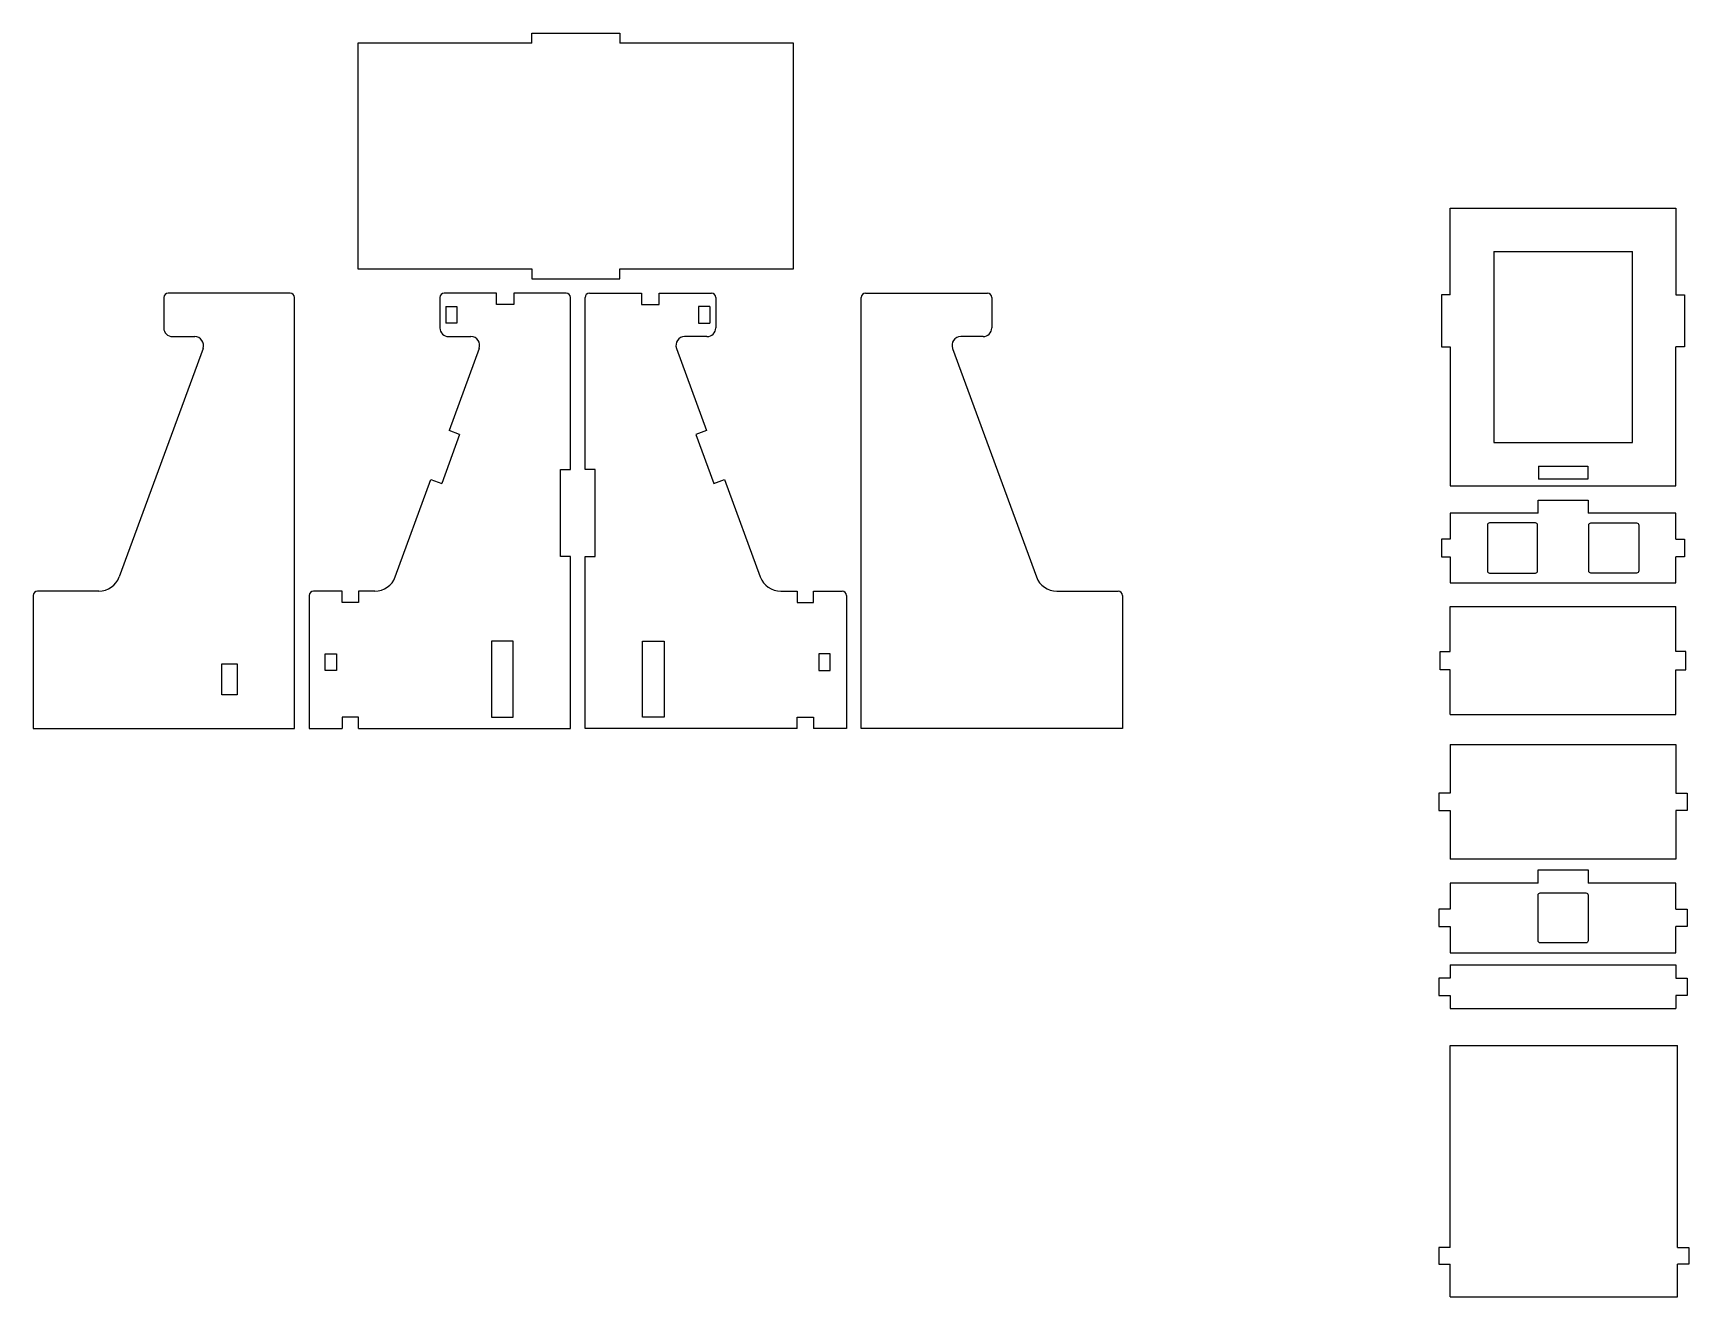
# Model space of a CAD drawing. Header units: inches. Extents: x 11 to 391, y -96 to 194.
import ezdxf

# ---------------------------------------------------------------- set-up
doc = ezdxf.new("R2010")
doc.units = ezdxf.units.IN
doc.header["$MEASUREMENT"] = 0

msp = doc.modelspace()

# ---------------------------------------------------------------- linework, layer by layer
for p, q in [((125.12, 191.92), (125.12, 194.22)), ((125.12, 194.22), (145.32, 194.22)), ((145.32, 194.22), (145.32, 191.92)), ((335.99, 154.06), (387.79, 154.06)), ((335.99, 134.16), (335.99, 154.06)), ((387.79, 154.06), (387.79, 134.16)), ((345.99, 144.06), (377.79, 144.06)), ((345.99, 144.06), (345.99, 100.26)), ((377.79, 100.26), (377.79, 144.06)), ((125.12, 140.12), (125.12, 137.82)), ((125.12, 137.82), (145.32, 137.82)), ((145.32, 137.82), (145.32, 140.12)), ((40.65, 133.53), (40.65, 126.53)), ((69.65, 134.53), (41.65, 134.53)), ((70.65, 34.53), (70.65, 133.53)), ((104.03, 133.53), (104.03, 126.53)), ((117.03, 134.53), (105.03, 134.53)), ((117.03, 131.93), (117.03, 134.53)), ((133.03, 134.53), (121.03, 134.53)), ((121.03, 134.53), (121.03, 131.93)), ((134.03, 94.03), (134.03, 133.53)), ((137.35, 94.03), (137.35, 133.53)), ((138.35, 134.53), (150.35, 134.53)), ((150.35, 134.53), (150.35, 131.93)), ((154.35, 134.53), (166.35, 134.53)), ((154.35, 131.93), (154.35, 134.53)), ((167.35, 133.53), (167.35, 126.53)), ((200.74, 34.53), (200.74, 133.53)), ((201.74, 134.53), (229.74, 134.53)), ((230.74, 133.53), (230.74, 126.53)), ((335.99, 134.16), (333.99, 134.16)), ((333.99, 134.16), (333.99, 122.16)), ((387.79, 134.16), (389.79, 134.16)), ((389.79, 134.16), (389.79, 122.16)), ((105.36, 131.43), (107.96, 131.43)), ((105.36, 131.43), (105.36, 127.63)), ((107.96, 131.43), (107.96, 127.63)), ((121.03, 131.93), (117.03, 131.93)), ((150.35, 131.93), (154.35, 131.93)), ((166.03, 131.43), (163.43, 131.43)), ((163.43, 131.43), (163.43, 127.63)), ((166.03, 131.43), (166.03, 127.63)), ((107.96, 127.63), (105.36, 127.63)), ((163.43, 127.63), (166.03, 127.63)), ((49.66, 121.84), (30.41, 69.36)), ((42.65, 124.53), (47.78, 124.53)), ((106.03, 124.53), (111.17, 124.53)), ((113.05, 121.84), (106.13, 102.98)), ((158.34, 121.84), (165.26, 102.98)), ((165.35, 124.53), (160.22, 124.53)), ((221.72, 121.84), (240.98, 69.36)), ((228.74, 124.53), (223.6, 124.53)), ((333.99, 122.16), (335.99, 122.16)), ((335.99, 122.16), (335.99, 90.26)), ((387.79, 90.26), (387.79, 122.16)), ((389.79, 122.16), (387.79, 122.16)), ((108.57, 102.08), (106.13, 102.98)), ((165.26, 102.98), (162.82, 102.08)), ((108.57, 102.08), (104.45, 90.81)), ((162.82, 102.08), (166.94, 90.81)), ((345.99, 100.26), (377.79, 100.26)), ((93.79, 69.36), (101.99, 91.71)), ((101.99, 91.71), (104.45, 90.81)), ((131.73, 94.03), (134.03, 94.03)), ((131.73, 74.03), (131.73, 94.03)), ((139.65, 94.03), (137.35, 94.03)), ((139.65, 74.03), (139.65, 94.03)), ((166.94, 90.81), (169.39, 91.71)), ((169.39, 91.71), (177.59, 69.36)), ((356.24, 94.81), (367.54, 94.81)), ((356.24, 94.81), (356.24, 91.81)), ((367.54, 91.81), (356.24, 91.81)), ((367.54, 94.81), (367.54, 91.81)), ((335.99, 90.26), (387.79, 90.26)), ((356.14, 84.01), (356.14, 87.01)), ((356.14, 87.01), (367.64, 87.01)), ((367.64, 87.01), (367.64, 84.01)), ((335.99, 78.01), (333.99, 78.01)), ((333.99, 78.01), (333.99, 74.01)), ((387.79, 78.01), (389.79, 78.01)), ((389.79, 78.01), (389.79, 74.01)), ((134.03, 74.03), (131.73, 74.03)), ((134.03, 34.53), (134.03, 74.03)), ((137.35, 34.53), (137.35, 74.03)), ((137.35, 74.03), (139.65, 74.03)), ((333.99, 74.01), (335.99, 74.01)), ((389.79, 74.01), (387.79, 74.01)), ((10.65, 65.08), (10.65, 34.53)), ((25.72, 66.08), (11.65, 66.08)), ((11.65, 66.08), (11.65, 66.08)), ((74.03, 65.08), (74.03, 34.53)), ((75.03, 66.08), (75.03, 66.08)), ((81.56, 66.08), (75.03, 66.08)), ((81.56, 63.48), (81.56, 66.08)), ((89.1, 66.08), (85.36, 66.08)), ((85.36, 66.08), (85.36, 63.48)), ((182.29, 66.08), (186.02, 66.08)), ((186.02, 66.08), (186.02, 63.48)), ((189.82, 66.08), (196.35, 66.08)), ((189.82, 63.48), (189.82, 66.08)), ((196.35, 66.08), (196.35, 66.08)), ((197.35, 65.08), (197.35, 34.53)), ((245.67, 66.08), (259.74, 66.08)), ((259.74, 66.08), (259.74, 66.08)), ((260.74, 65.08), (260.74, 34.53)), ((85.36, 63.48), (81.56, 63.48)), ((186.02, 63.48), (189.82, 63.48)), ((335.99, 52.25), (335.99, 62.55)), ((335.99, 62.55), (387.79, 62.55)), ((387.79, 52.25), (387.79, 62.55)), ((120.84, 54.63), (115.9, 54.63)), ((115.9, 54.63), (115.9, 37.13)), ((120.84, 37.13), (120.84, 54.63)), ((150.55, 54.63), (155.49, 54.63)), ((150.55, 37.13), (150.55, 54.63)), ((155.49, 54.63), (155.49, 37.13)), ((53.96, 42.33), (53.96, 49.43)), ((53.96, 49.43), (57.46, 49.43)), ((57.46, 49.43), (57.46, 42.33)), ((77.73, 47.9), (77.73, 51.7)), ((77.73, 51.7), (80.33, 51.7)), ((80.33, 51.7), (80.33, 47.9)), ((193.66, 51.7), (191.06, 51.7)), ((191.06, 51.7), (191.06, 47.9)), ((193.66, 47.9), (193.66, 51.7)), ((333.69, 48.05), (333.69, 52.25)), ((333.69, 52.25), (335.99, 52.25)), ((390.09, 52.25), (387.79, 52.25)), ((390.09, 48.05), (390.09, 52.25)), ((80.33, 47.9), (77.73, 47.9)), ((191.06, 47.9), (193.66, 47.9)), ((335.99, 48.05), (333.69, 48.05)), ((335.99, 37.75), (335.99, 48.05)), ((387.79, 37.75), (387.79, 48.05)), ((387.79, 48.05), (390.09, 48.05)), ((57.46, 42.33), (53.96, 42.33)), ((10.65, 34.53), (70.65, 34.53)), ((40.65, 34.53), (40.65, 34.53)), ((74.03, 34.53), (81.56, 34.53)), ((85.36, 37.13), (81.56, 37.13)), ((81.56, 37.13), (81.56, 34.53)), ((85.36, 34.53), (85.36, 37.13)), ((85.36, 34.53), (134.03, 34.53)), ((104.03, 34.53), (104.03, 34.53)), ((115.9, 37.13), (120.84, 37.13)), ((186.02, 34.53), (137.35, 34.53)), ((155.49, 37.13), (150.55, 37.13)), ((167.35, 34.53), (167.35, 34.53)), ((186.02, 34.53), (186.02, 37.13)), ((186.02, 37.13), (189.82, 37.13)), ((189.82, 37.13), (189.82, 34.53)), ((197.35, 34.53), (189.82, 34.53)), ((260.74, 34.53), (200.74, 34.53)), ((230.74, 34.53), (230.74, 34.53)), ((335.99, 37.75), (387.79, 37.75)), ((335.99, 30.89), (335.99, 19.71)), ((335.99, 30.89), (387.79, 30.89)), ((387.79, 30.89), (387.79, 19.71)), ((335.99, 19.71), (333.39, 19.71)), ((333.39, 19.71), (333.39, 15.71)), ((387.79, 19.71), (390.39, 19.71)), ((390.39, 19.71), (390.39, 15.71)), ((333.39, 15.71), (335.99, 15.71)), ((335.99, 15.71), (335.99, 4.53)), ((390.39, 15.71), (387.79, 15.71)), ((387.79, 15.71), (387.79, 4.53)), ((387.79, 4.53), (335.99, 4.53)), ((356.14, -0.92), (356.14, 2.08)), ((356.14, 2.08), (367.64, 2.08)), ((367.64, 2.08), (367.64, -0.92)), ((335.99, -6.92), (333.39, -6.92)), ((333.39, -6.92), (333.39, -10.92)), ((387.79, -6.92), (390.39, -6.92)), ((390.39, -6.92), (390.39, -10.92)), ((333.39, -10.92), (333.99, -10.93)), ((333.99, -10.92), (335.99, -10.92)), ((390.39, -10.92), (387.79, -10.92)), ((335.99, -22.72), (333.39, -22.72)), ((333.39, -22.72), (333.39, -26.72)), ((335.99, -19.72), (335.99, -22.72)), ((335.99, -19.72), (387.79, -19.72)), ((387.79, -19.72), (387.79, -22.72)), ((387.79, -22.72), (390.39, -22.72)), ((390.39, -22.72), (390.39, -26.72)), ((333.39, -26.72), (335.99, -26.72)), ((335.99, -26.72), (335.99, -29.72)), ((335.99, -29.72), (387.79, -29.72)), ((387.79, -26.72), (387.79, -29.72)), ((390.39, -26.72), (387.79, -26.72)), ((335.99, -84.6), (335.99, -38.23)), ((335.99, -38.23), (388.17, -38.23)), ((388.17, -84.6), (388.17, -38.23)), ((335.99, -84.6), (333.39, -84.6)), ((333.39, -84.6), (333.39, -88.4)), ((388.17, -84.6), (390.77, -84.6)), ((390.77, -84.6), (390.77, -88.4)), ((333.39, -88.4), (335.99, -88.4)), ((335.99, -95.93), (335.99, -88.4)), ((388.17, -95.93), (388.17, -88.4)), ((390.77, -88.4), (388.17, -88.4)), ((335.99, -95.93), (388.17, -95.93))]:
    msp.add_line(p, q)
for points in [[(125.12, 191.92), (85.22, 191.92), (85.22, 140.12), (125.12, 140.12)], [(145.32, 140.12), (185.22, 140.12), (185.22, 191.92), (145.32, 191.92)], [(356.14, 84.01), (335.99, 84.01), (335.99, 78.01)], [(387.79, 78.01), (387.79, 84.01), (367.64, 84.01)], [(335.99, 74.01), (335.99, 68.01), (387.79, 68.01), (387.79, 74.01)], [(356.14, -0.92), (335.99, -0.92), (335.99, -6.92)], [(387.79, -6.92), (387.79, -0.92), (367.64, -0.92)], [(335.99, -10.92), (335.99, -16.92), (387.79, -16.92), (387.79, -10.92)]]:
    msp.add_lwpolyline(points)
for points in [[(355.52, 81.76), (345.02, 81.76, 0.414214), (344.52, 81.26), (344.52, 70.76, 0.414214), (345.02, 70.26), (355.52, 70.26, 0.414214), (356.02, 70.76), (356.02, 81.26, 0.414214)], [(368.27, 81.76), (378.77, 81.76, -0.414214), (379.27, 81.26), (379.27, 70.76, -0.414214), (378.77, 70.26), (368.27, 70.26, -0.414214), (367.77, 70.76), (367.77, 81.26, -0.414214)], [(356.64, -3.17), (367.14, -3.17, -0.414214), (367.64, -3.67), (367.64, -14.17, -0.414214), (367.14, -14.67), (356.64, -14.67, -0.414214), (356.14, -14.17), (356.14, -3.67, -0.414214)]]:
    msp.add_lwpolyline(points, format="xyb", close=True)
for centre, radius, start, end in [((41.65, 133.53), 1, 90, 180), ((69.65, 133.53), 1, 0, 90), ((105.03, 133.53), 1, 90, 180), ((133.03, 133.53), 1, 0, 90), ((138.35, 133.53), 1, 90, 180), ((166.35, 133.53), 1, 0, 90), ((201.74, 133.53), 1, 90, 180), ((229.74, 133.53), 1, 0, 90), ((42.65, 126.53), 2, 180, 270), ((106.03, 126.53), 2, 180, 270), ((165.35, 126.53), 2, 270, 0), ((228.74, 126.53), 2, 270, 0), ((47.78, 122.53), 2, 339.8518, 90), ((111.17, 122.53), 2, 339.8518, 90), ((160.22, 122.53), 2, 90, 200.1482), ((223.6, 122.53), 2, 90, 200.1482), ((25.72, 71.08), 5, 270, 339.8518), ((89.1, 71.08), 5, 270, 339.8518), ((182.29, 71.08), 5, 200.1482, 270), ((245.67, 71.08), 5, 200.1482, 270), ((11.65, 65.08), 1, 90, 180), ((75.03, 65.08), 1, 90, 180), ((196.35, 65.08), 1, 0, 90), ((259.74, 65.08), 1, 0, 90)]:
    msp.add_arc(centre, radius, start, end)

doc.saveas('drawing.dxf')
